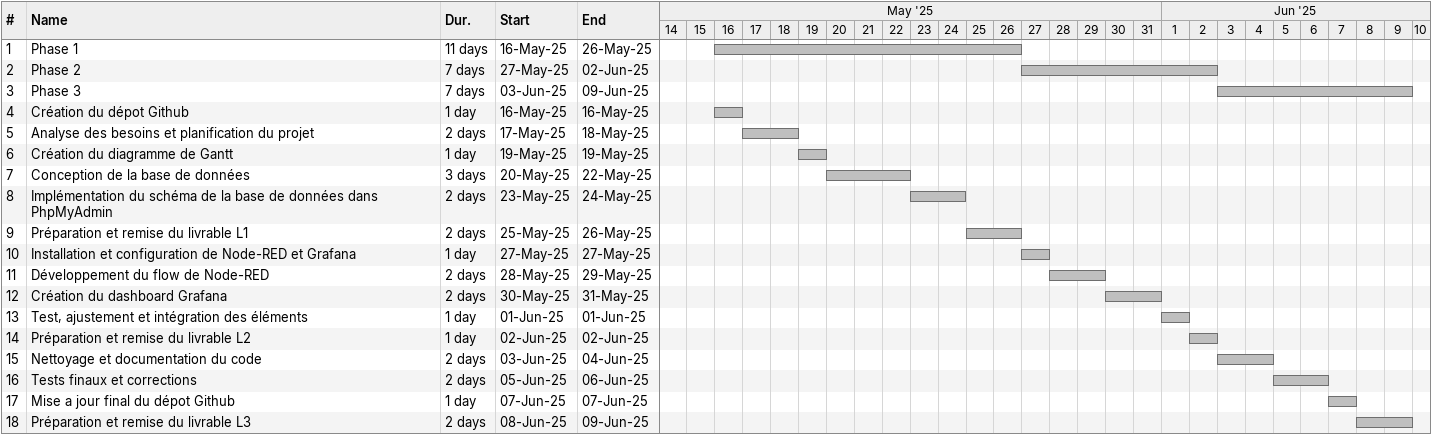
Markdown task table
| ID | Task | Duration | Start | Finish |
|---|---|---|---|---|
| 1 | Phase 1 | 11d | 2025-05-16 | 2025-05-26 |
| 2 | Phase 2 | 7d | 2025-05-27 | 2025-06-02 |
| 3 | Phase 3 | 7d | 2025-06-03 | 2025-06-09 |
| 4 | Création du dépot Github | 1d | 2025-05-16 | 2025-05-16 |
| 5 | Analyse des besoins et planification du projet | 2d | 2025-05-17 | 2025-05-18 |
| 6 | Création du diagramme de Gantt | 1d | 2025-05-19 | 2025-05-19 |
| 7 | Conception de la base de données | 3d | 2025-05-20 | 2025-05-22 |
| 8 | Implémentation du schéma de la base de données dans PhpMyAdmin | 2d | 2025-05-23 | 2025-05-24 |
| 9 | Préparation et remise du livrable L1 | 2d | 2025-05-25 | 2025-05-26 |
| 10 | Installation et configuration de Node-RED et Grafana | 1d | 2025-05-27 | 2025-05-27 |
| 11 | Développement du flow de Node-RED | 2d | 2025-05-28 | 2025-05-29 |
| 12 | Création du dashboard Grafana | 2d | 2025-05-30 | 2025-05-31 |
| 13 | Test, ajustement et intégration des éléments | 1d | 2025-06-01 | 2025-06-01 |
| 14 | Préparation et remise du livrable L2 | 1d | 2025-06-02 | 2025-06-02 |
| 15 | Nettoyage et documentation du code | 2d | 2025-06-03 | 2025-06-04 |
| 16 | Tests finaux et corrections | 2d | 2025-06-05 | 2025-06-06 |
| 17 | Mise a jour final du dépot Github | 1d | 2025-06-07 | 2025-06-07 |
| 18 | Préparation et remise du livrable L3 | 2d | 2025-06-08 | 2025-06-09 |
